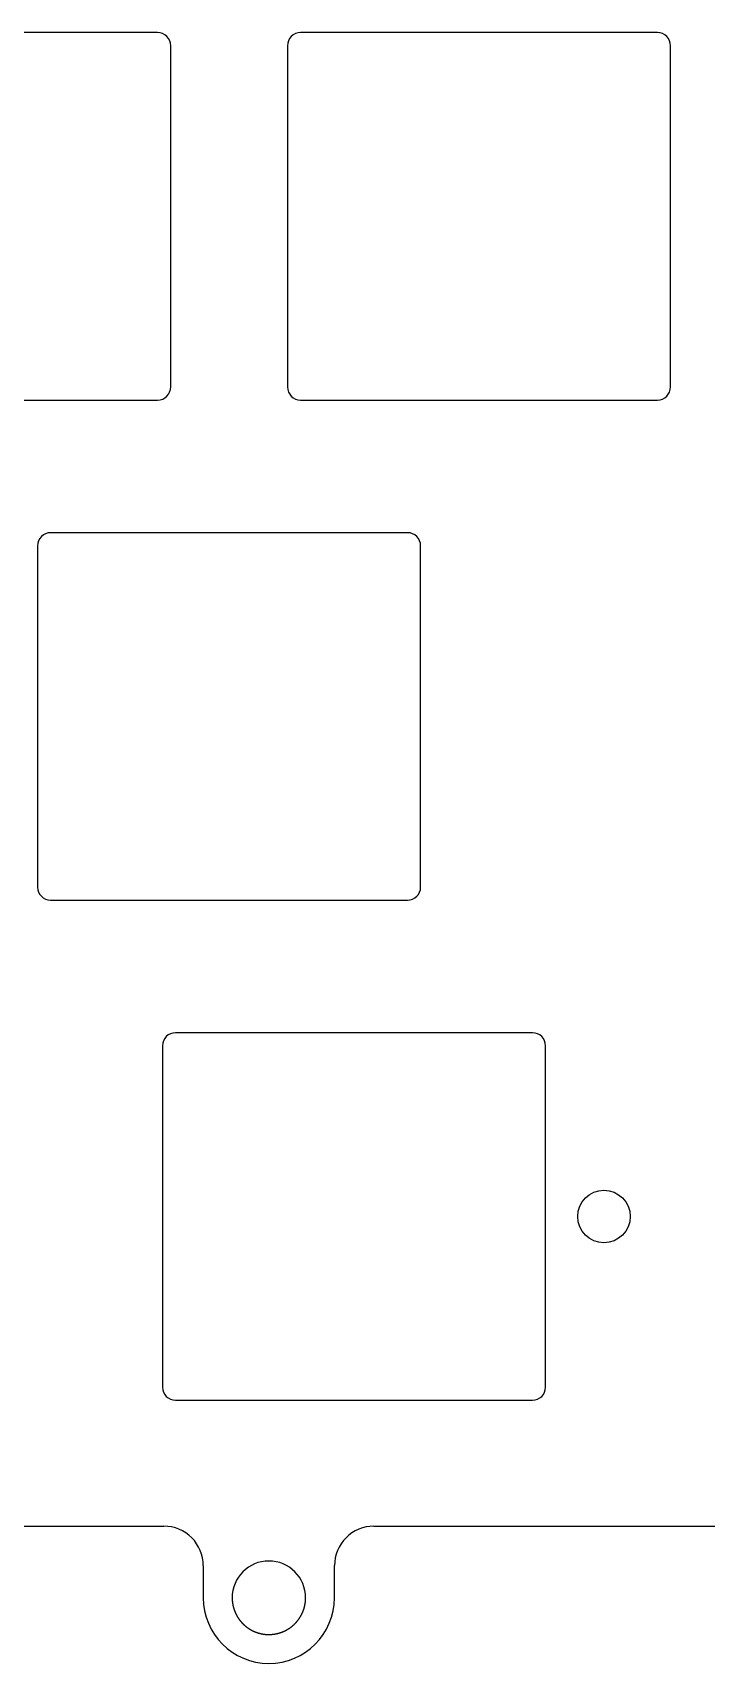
# Model space of a CAD drawing. Header units: millimetres. Extents: x -10 to 277, y -93 to 22.
# Drawn here: x 206.8 to 232.5, y -93.2 to -31.1 of the extents above; entities that cross this region are included whole.
import ezdxf

# ---------------------------------------------------------------- set-up
doc = ezdxf.new("R2010")
doc.units = ezdxf.units.MM
doc.layers.get('0').update_dxf_attribs({"linetype": 'CONTINUOUS'})
doc.layers.add('Edge.Cuts', color=53, linetype='CONTINUOUS', true_color=0xc8a339)

msp = doc.modelspace()

# ---------------------------------------------------------------- linework, layer by layer
msp.add_lwpolyline([(211.775, -82.7, 0.414212391), (212.275, -83.2), (225.875, -83.2, 0.414213562), (226.375, -82.7), (226.375, -69.7, 0.414213562), (225.875, -69.2), (212.275, -69.2, 0.414212391), (211.775, -69.7)], format="xyb", close=True)
msp.add_circle((228.6, -76.2), 1)
at = {"layer": 'Edge.Cuts', "linetype": 'CONTINUOUS'}
for p, q in [((211.5875, -31.1), (197.9875, -31.1)), ((212.0875, -44.6), (212.0875, -31.6)), ((216.5375, -31.6), (216.5375, -44.6)), ((230.6375, -31.1), (217.0375, -31.1)), ((231.1375, -44.6), (231.1375, -31.6)), ((197.9875, -45.1), (211.5875, -45.1)), ((217.0375, -45.1), (230.6375, -45.1)), ((221.1125, -50.15), (207.5125, -50.15)), ((207.0125, -50.65), (207.0125, -63.65)), ((221.6125, -63.65), (221.6125, -50.65)), ((207.5125, -64.15), (221.1125, -64.15)), ((54.8705, -88), (211.8295, -88)), ((219.8295, -88), (270.6, -88)), ((213.3295, -89.5), (213.3295, -90.725023)), ((218.3295, -90.725023), (218.3295, -89.5)), ((214.4295, -90.725023), (214.42951, -90.730399)), ((214.42951, -90.730399), (214.42954, -90.735796)), ((214.42954, -90.735796), (214.429591, -90.741159)), ((214.429591, -90.741159), (214.429661, -90.746542)), ((214.429661, -90.746542), (214.429752, -90.751893)), ((214.429752, -90.751893), (214.429863, -90.757263)), ((214.429863, -90.757263), (214.429993, -90.762601)), ((214.429993, -90.762601), (214.430145, -90.76796)), ((214.430145, -90.76796), (214.430315, -90.773287)), ((214.430315, -90.773287), (214.430506, -90.778633)), ((214.430506, -90.778633), (214.430717, -90.78395)), ((214.430717, -90.78395), (214.430948, -90.789285)), ((214.430948, -90.789285), (214.431198, -90.794592)), ((214.431198, -90.794592), (214.43147, -90.799917)), ((214.43147, -90.799917), (214.43176, -90.805214)), ((214.43176, -90.805214), (214.432071, -90.810528)), ((214.432071, -90.810528), (214.432401, -90.815816)), ((214.432401, -90.815816), (214.432752, -90.821121)), ((214.432752, -90.821121), (214.433122, -90.8264)), ((214.433122, -90.8264), (214.433513, -90.831696)), ((214.433513, -90.831696), (214.433922, -90.836967)), ((214.433922, -90.836967), (214.434353, -90.842254)), ((214.434353, -90.842254), (214.434802, -90.847517)), ((214.434802, -90.847517), (214.435273, -90.852796)), ((214.435273, -90.852796), (214.435762, -90.858052)), ((214.435762, -90.858052), (214.436272, -90.863323)), ((214.436272, -90.863323), (214.436801, -90.868571)), ((214.436801, -90.868571), (214.437351, -90.873834)), ((214.437351, -90.873834), (214.437919, -90.879076)), ((214.437919, -90.879076), (214.43851, -90.884332)), ((214.43851, -90.884332), (214.439117, -90.889566)), ((214.439117, -90.889566), (214.439747, -90.894816)), ((214.439747, -90.894816), (214.440395, -90.900044)), ((214.440395, -90.900044), (214.441065, -90.905287)), ((214.441065, -90.905287), (214.441752, -90.910509)), ((214.441752, -90.910509), (214.442462, -90.915746)), ((214.442462, -90.915746), (214.443189, -90.920962)), ((214.443189, -90.920962), (214.443939, -90.926192)), ((214.443939, -90.926192), (214.444706, -90.931403)), ((214.444706, -90.931403), (214.445495, -90.936628)), ((214.445495, -90.936628), (214.446302, -90.941834)), ((214.446302, -90.941834), (214.447131, -90.947053)), ((214.447131, -90.947053), (214.447978, -90.952253)), ((214.447978, -90.952253), (214.448848, -90.957467)), ((214.448848, -90.957467), (214.449734, -90.962663)), ((214.449734, -90.962663), (214.450644, -90.967872)), ((214.450644, -90.967872), (214.45157, -90.973063)), ((214.45157, -90.973063), (214.45252, -90.978267)), ((214.45252, -90.978267), (214.453486, -90.983454)), ((214.453486, -90.983454), (214.454476, -90.988653)), ((214.454476, -90.988653), (214.455483, -90.993836)), ((214.455483, -90.993836), (214.456512, -90.99903)), ((214.456512, -90.99903), (214.457559, -91.004209)), ((214.457559, -91.004209), (214.458629, -91.0094)), ((214.458629, -91.0094), (214.459716, -91.014575)), ((214.459716, -91.014575), (214.460827, -91.019761)), ((214.460827, -91.019761), (214.461954, -91.024933)), ((214.461954, -91.024933), (214.463105, -91.030115)), ((214.463105, -91.030115), (214.464272, -91.035283)), ((214.464272, -91.035283), (214.465463, -91.040462)), ((214.465463, -91.040462), (214.466672, -91.045627)), ((214.466672, -91.045627), (214.467903, -91.050802)), ((214.467903, -91.050802), (214.469152, -91.055964)), ((214.469152, -91.055964), (214.470424, -91.061136)), ((214.470424, -91.061136), (214.471714, -91.066295)), ((214.471714, -91.066295), (214.473026, -91.071464)), ((214.473026, -91.071464), (214.474357, -91.076619)), ((214.474357, -91.076619), (214.47571, -91.081786)), ((214.47571, -91.081786), (214.477081, -91.086939)), ((214.477081, -91.086939), (214.478476, -91.092102)), ((214.478476, -91.092102), (214.479887, -91.097253)), ((214.479887, -91.097253), (214.481323, -91.102413)), ((214.481323, -91.102413), (214.482776, -91.107562)), ((214.482776, -91.107562), (214.484252, -91.11272)), ((214.484252, -91.11272), (214.4855, -91.117023)), ((214.4855, -91.117023), (214.486993, -91.122108)), ((214.486993, -91.122108), (214.488511, -91.127202)), ((214.488511, -91.127202), (214.490043, -91.132277)), ((214.490043, -91.132277), (214.4916, -91.137361)), ((214.4916, -91.137361), (214.493171, -91.142425)), ((214.493171, -91.142425), (214.494766, -91.147498)), ((214.494766, -91.147498), (214.496376, -91.152551)), ((214.496376, -91.152551), (214.498009, -91.157613)), ((214.498009, -91.157613), (214.499657, -91.162654)), ((214.499657, -91.162654), (214.501329, -91.167703)), ((214.501329, -91.167703), (214.503016, -91.172732)), ((214.503016, -91.172732), (214.504726, -91.177769)), ((214.504726, -91.177769), (214.506451, -91.182785)), ((214.506451, -91.182785), (214.508199, -91.187808)), ((214.508199, -91.187808), (214.509961, -91.192811)), ((214.509961, -91.192811), (214.511748, -91.197821)), ((214.511748, -91.197821), (214.513548, -91.20281)), ((214.513548, -91.20281), (214.515372, -91.207805)), ((214.515372, -91.207805), (214.517209, -91.21278)), ((214.517209, -91.21278), (214.519071, -91.217761)), ((214.519071, -91.217761), (214.520946, -91.222722)), ((214.520946, -91.222722), (214.522845, -91.227688)), ((214.522845, -91.227688), (214.524757, -91.232633)), ((214.524757, -91.232633), (214.526693, -91.237584)), ((214.526693, -91.237584), (214.528643, -91.242514)), ((214.528643, -91.242514), (214.530616, -91.247449)), ((214.530616, -91.247449), (214.532603, -91.252363)), ((214.532603, -91.252363), (214.534613, -91.257282)), ((214.534613, -91.257282), (214.536636, -91.262181)), ((214.536636, -91.262181), (214.538683, -91.267083)), ((214.538683, -91.267083), (214.540743, -91.271965)), ((214.540743, -91.271965), (214.542827, -91.276851)), ((214.542827, -91.276851), (214.544923, -91.281717)), ((214.544923, -91.281717), (214.547043, -91.286586)), ((214.547043, -91.286586), (214.549176, -91.291434)), ((214.549176, -91.291434), (214.551333, -91.296286)), ((214.551333, -91.296286), (214.553502, -91.301117)), ((214.553502, -91.301117), (214.555695, -91.305951)), ((214.555695, -91.305951), (214.5579, -91.310765)), ((214.5579, -91.310765), (214.560129, -91.315581)), ((214.560129, -91.315581), (214.562371, -91.320377)), ((214.562371, -91.320377), (214.564635, -91.325176)), ((217.091715, -91.33073), (217.096242, -91.321201)), ((217.096242, -91.321201), (217.100697, -91.311638)), ((217.100697, -91.311638), (217.105081, -91.30204)), ((217.105081, -91.30204), (217.109392, -91.292407)), ((217.109392, -91.292407), (217.113632, -91.282741)), ((217.113632, -91.282741), (217.117799, -91.273042)), ((217.117799, -91.273042), (217.121894, -91.26331)), ((217.121894, -91.26331), (217.125915, -91.253546)), ((217.125915, -91.253546), (217.129864, -91.243751)), ((217.129864, -91.243751), (217.133739, -91.233925)), ((217.133739, -91.233925), (217.13754, -91.22407)), ((217.13754, -91.22407), (217.141268, -91.214185)), ((217.141268, -91.214185), (217.144921, -91.204271)), ((217.144921, -91.204271), (217.148499, -91.19433)), ((217.148499, -91.19433), (217.152002, -91.184362)), ((217.152002, -91.184362), (217.15543, -91.174369)), ((217.15543, -91.174369), (217.158783, -91.16435)), ((217.158783, -91.16435), (217.16206, -91.154307)), ((217.16206, -91.154307), (217.16526, -91.144242)), ((217.16526, -91.144242), (217.168384, -91.134155)), ((217.168384, -91.134155), (217.171431, -91.124047)), ((217.171431, -91.124047), (217.1735, -91.117023)), ((217.1735, -91.117023), (217.176451, -91.106762)), ((217.176451, -91.106762), (217.179321, -91.096496)), ((217.179321, -91.096496), (217.182109, -91.086227)), ((217.182109, -91.086227), (217.184816, -91.075954)), ((217.184816, -91.075954), (217.187442, -91.065676)), ((217.187442, -91.065676), (217.189987, -91.055393)), ((217.189987, -91.055393), (217.192451, -91.045105)), ((217.192451, -91.045105), (217.194835, -91.034811)), ((217.194835, -91.034811), (217.197138, -91.024512)), ((217.197138, -91.024512), (217.199361, -91.014206)), ((217.199361, -91.014206), (217.201505, -91.003894)), ((217.201505, -91.003894), (217.203568, -90.993576)), ((217.203568, -90.993576), (217.205552, -90.98325)), ((217.205552, -90.98325), (217.207456, -90.972917)), ((217.207456, -90.972917), (217.20928, -90.962576)), ((217.20928, -90.962576), (217.211026, -90.952227)), ((217.211026, -90.952227), (217.212692, -90.941869)), ((217.212692, -90.941869), (217.214279, -90.931503)), ((217.214279, -90.931503), (217.215787, -90.921127)), ((217.215787, -90.921127), (217.217216, -90.910741)), ((217.217216, -90.910741), (217.218567, -90.900345)), ((217.218567, -90.900345), (217.219838, -90.889938)), ((217.219838, -90.889938), (217.221031, -90.879519)), ((217.221031, -90.879519), (217.222146, -90.869089)), ((217.222146, -90.869089), (217.223181, -90.858647)), ((217.223181, -90.858647), (217.224139, -90.848191)), ((217.224139, -90.848191), (217.225017, -90.837722)), ((217.225017, -90.837722), (217.225817, -90.827239)), ((217.225817, -90.827239), (217.226539, -90.816741)), ((217.226539, -90.816741), (217.227182, -90.806228)), ((217.227182, -90.806228), (217.227747, -90.795698)), ((217.227747, -90.795698), (217.228233, -90.785151)), ((217.228233, -90.785151), (217.22864, -90.774586)), ((217.22864, -90.774586), (217.228969, -90.764002)), ((217.228969, -90.764002), (217.229219, -90.753399)), ((217.229219, -90.753399), (217.22939, -90.742774)), ((217.22939, -90.742774), (217.229482, -90.732127)), ((217.229482, -90.732127), (217.2295, -90.725023)), ((214.564635, -91.325176), (214.566913, -91.329954)), ((214.566913, -91.329954), (214.569214, -91.334734)), ((214.569214, -91.334734), (214.571527, -91.339494)), ((214.571527, -91.339494), (214.573863, -91.344255)), ((214.573863, -91.344255), (214.576212, -91.348997)), ((214.576212, -91.348997), (214.578584, -91.35374)), ((214.578584, -91.35374), (214.580969, -91.358463)), ((214.580969, -91.358463), (214.583376, -91.363187)), ((214.583376, -91.363187), (214.585796, -91.367891)), ((214.585796, -91.367891), (214.58824, -91.372596)), ((214.58824, -91.372596), (214.590695, -91.377281)), ((214.590695, -91.377281), (214.593173, -91.381968)), ((214.593173, -91.381968), (214.595664, -91.386634)), ((214.595664, -91.386634), (214.598178, -91.3913)), ((214.598178, -91.3913), (214.600704, -91.395947)), ((214.600704, -91.395947), (214.603253, -91.400594)), ((214.603253, -91.400594), (214.605813, -91.405221)), ((214.605813, -91.405221), (214.608398, -91.409849)), ((214.608398, -91.409849), (214.610993, -91.414457)), ((214.610993, -91.414457), (214.613612, -91.419064)), ((214.613612, -91.419064), (214.616243, -91.423652)), ((214.616243, -91.423652), (214.618897, -91.42824)), ((214.618897, -91.42824), (214.621563, -91.432808)), ((214.621563, -91.432808), (214.624252, -91.437376)), ((214.624252, -91.437376), (214.626952, -91.441924)), ((214.626952, -91.441924), (214.629676, -91.446471)), ((214.629676, -91.446471), (214.632411, -91.451)), ((214.632411, -91.451), (214.63517, -91.455527)), ((214.63517, -91.455527), (214.63794, -91.460035)), ((214.63794, -91.460035), (214.640733, -91.464541)), ((214.640733, -91.464541), (214.643537, -91.469029)), ((214.643537, -91.469029), (214.646365, -91.473515)), ((214.646365, -91.473515), (214.649204, -91.477983)), ((214.649204, -91.477983), (214.652066, -91.482448)), ((214.652066, -91.482448), (214.65494, -91.486895)), ((214.65494, -91.486895), (214.657836, -91.49134)), ((214.657836, -91.49134), (214.660744, -91.495766)), ((214.660744, -91.495766), (214.663675, -91.50019)), ((214.663675, -91.50019), (214.666618, -91.504596)), ((214.666618, -91.504596), (214.669583, -91.508999)), ((214.669583, -91.508999), (214.67256, -91.513384)), ((214.67256, -91.513384), (214.67556, -91.517766)), ((214.67556, -91.517766), (214.678572, -91.52213)), ((214.678572, -91.52213), (214.681606, -91.526492)), ((214.681606, -91.526492), (214.684651, -91.530835)), ((214.684651, -91.530835), (214.68772, -91.535175)), ((214.68772, -91.535175), (214.6908, -91.539497)), ((214.6908, -91.539497), (214.693902, -91.543816)), ((214.693902, -91.543816), (214.697017, -91.548117)), ((214.697017, -91.548117), (214.700154, -91.552416)), ((214.700154, -91.552416), (214.703302, -91.556695)), ((214.703302, -91.556695), (214.706473, -91.560972)), ((214.706473, -91.560972), (214.7095, -91.565023)), ((214.7095, -91.565023), (214.712627, -91.569176)), ((214.712627, -91.569176), (214.715777, -91.573326)), ((214.715777, -91.573326), (214.718944, -91.577464)), ((214.718944, -91.577464), (214.722133, -91.581599)), ((214.722133, -91.581599), (214.725338, -91.585723)), ((214.725338, -91.585723), (214.728566, -91.589842)), ((214.728566, -91.589842), (214.73181, -91.593949)), ((214.73181, -91.593949), (214.735075, -91.598052)), ((214.735075, -91.598052), (214.738357, -91.602142)), ((214.738357, -91.602142), (214.74166, -91.606228)), ((214.74166, -91.606228), (214.744979, -91.610301)), ((214.744979, -91.610301), (214.74832, -91.614368)), ((214.74832, -91.614368), (214.751675, -91.618423)), ((214.751675, -91.618423), (214.755052, -91.622472)), ((214.755052, -91.622472), (214.758443, -91.626507)), ((214.758443, -91.626507), (214.761856, -91.630536)), ((214.761856, -91.630536), (214.765283, -91.634551)), ((214.765283, -91.634551), (214.768732, -91.63856)), ((214.768732, -91.63856), (214.772194, -91.642554)), ((214.772194, -91.642554), (214.775677, -91.646543)), ((214.775677, -91.646543), (214.779174, -91.650516)), ((214.779174, -91.650516), (214.782692, -91.654482)), ((214.782692, -91.654482), (214.786222, -91.658433)), ((214.786222, -91.658433), (214.789774, -91.662377)), ((214.789774, -91.662377), (214.793338, -91.666305)), ((214.793338, -91.666305), (214.796923, -91.670227)), ((214.796923, -91.670227), (214.80052, -91.674131)), ((214.80052, -91.674131), (214.804138, -91.678029)), ((214.804138, -91.678029), (214.807767, -91.68191)), ((214.807767, -91.68191), (214.811417, -91.685783)), ((214.811417, -91.685783), (214.815078, -91.68964)), ((214.815078, -91.68964), (214.81876, -91.693488)), ((214.81876, -91.693488), (214.822453, -91.697319)), ((214.822453, -91.697319), (214.826166, -91.701142)), ((214.826166, -91.701142), (214.829889, -91.704948)), ((214.829889, -91.704948), (214.833633, -91.708745)), ((214.833633, -91.708745), (214.837387, -91.712524)), ((214.837387, -91.712524), (214.841161, -91.716295)), ((214.841161, -91.716295), (214.844945, -91.720047)), ((214.844945, -91.720047), (214.848748, -91.72379)), ((214.848748, -91.72379), (214.852562, -91.727515)), ((214.852562, -91.727515), (214.856395, -91.731232)), ((214.856395, -91.731232), (214.860237, -91.734929)), ((214.860237, -91.734929), (214.864098, -91.738617)), ((214.864098, -91.738617), (214.867969, -91.742286)), ((214.867969, -91.742286), (214.871859, -91.745945)), ((214.871859, -91.745945), (214.875757, -91.749585)), ((214.875757, -91.749585), (214.879675, -91.753216)), ((214.879675, -91.753216), (214.883601, -91.756827)), ((214.883601, -91.756827), (214.887546, -91.760428)), ((214.887546, -91.760428), (214.891499, -91.76401)), ((214.891499, -91.76401), (214.895471, -91.767581)), ((214.895471, -91.767581), (214.899451, -91.771132)), ((214.899451, -91.771132), (214.903449, -91.774674)), ((214.903449, -91.774674), (214.907455, -91.778194)), ((214.907455, -91.778194), (214.911479, -91.781705)), ((214.911479, -91.781705), (214.915511, -91.785195)), ((214.915511, -91.785195), (214.91956, -91.788675)), ((214.91956, -91.788675), (214.923617, -91.792134)), ((214.923617, -91.792134), (214.927692, -91.795582)), ((214.927692, -91.795582), (214.931773, -91.799009)), ((214.931773, -91.799009), (214.935873, -91.802426)), ((214.935873, -91.802426), (214.939979, -91.805822)), ((214.939979, -91.805822), (214.944103, -91.809206)), ((214.944103, -91.809206), (214.948233, -91.81257)), ((214.948233, -91.81257), (214.95238, -91.815922)), ((214.95238, -91.815922), (214.956534, -91.819253)), ((214.956534, -91.819253), (214.960705, -91.822572)), ((214.960705, -91.822572), (214.964882, -91.82587)), ((214.964882, -91.82587), (214.969076, -91.829157)), ((214.969076, -91.829157), (214.973275, -91.832422)), ((214.973275, -91.832422), (214.977492, -91.835675)), ((214.977492, -91.835675), (214.981714, -91.838907)), ((214.981714, -91.838907), (214.985953, -91.842127)), ((214.985953, -91.842127), (214.990197, -91.845325)), ((214.990197, -91.845325), (214.994458, -91.848511)), ((214.994458, -91.848511), (214.998724, -91.851676)), ((214.998724, -91.851676), (215.003007, -91.854828)), ((215.003007, -91.854828), (215.007293, -91.857958)), ((215.007293, -91.857958), (215.011597, -91.861076)), ((215.011597, -91.861076), (215.015905, -91.864172)), ((215.015905, -91.864172), (215.02023, -91.867255)), ((215.02023, -91.867255), (215.024558, -91.870317)), ((215.024558, -91.870317), (215.028904, -91.873365)), ((215.028904, -91.873365), (215.033252, -91.876392)), ((215.033252, -91.876392), (215.037618, -91.879406)), ((215.037618, -91.879406), (215.041986, -91.882398)), ((215.041986, -91.882398), (215.046372, -91.885376)), ((215.046372, -91.885376), (215.05076, -91.888333)), ((215.05076, -91.888333), (215.055165, -91.891277)), ((215.055165, -91.891277), (215.059572, -91.894198)), ((215.059572, -91.894198), (215.063996, -91.897106)), ((215.063996, -91.897106), (215.068423, -91.899992)), ((215.068423, -91.899992), (215.072866, -91.902864)), ((215.072866, -91.902864), (215.077311, -91.905715)), ((215.077311, -91.905715), (215.081773, -91.908551)), ((215.081773, -91.908551), (215.086237, -91.911366)), ((215.086237, -91.911366), (215.090716, -91.914166)), ((215.090716, -91.914166), (215.095199, -91.916945)), ((215.095199, -91.916945), (215.099696, -91.91971)), ((215.099696, -91.91971), (215.104196, -91.922452)), ((215.104196, -91.922452), (215.108712, -91.92518)), ((215.108712, -91.92518), (215.113229, -91.927887)), ((215.113229, -91.927887), (215.117762, -91.930579)), ((215.117762, -91.930579), (215.122297, -91.933249)), ((215.122297, -91.933249), (215.126847, -91.935905)), ((215.126847, -91.935905), (215.131399, -91.938538)), ((215.131399, -91.938538), (215.135966, -91.941157)), ((215.135966, -91.941157), (215.140535, -91.943754)), ((215.140535, -91.943754), (215.145119, -91.946337)), ((216.515877, -91.945215), (216.524995, -91.940035)), ((216.524995, -91.940035), (216.534081, -91.934782)), ((216.534081, -91.934782), (216.543132, -91.929456)), ((216.543132, -91.929456), (216.552149, -91.924059)), ((216.552149, -91.924059), (216.561131, -91.918589)), ((216.561131, -91.918589), (216.570077, -91.913048)), ((216.570077, -91.913048), (216.578987, -91.907435)), ((216.578987, -91.907435), (216.587861, -91.901751)), ((216.587861, -91.901751), (216.596697, -91.895996)), ((216.596697, -91.895996), (216.605495, -91.89017)), ((216.605495, -91.89017), (216.614255, -91.884274)), ((216.614255, -91.884274), (216.622976, -91.878308)), ((216.622976, -91.878308), (216.631657, -91.872273)), ((216.631657, -91.872273), (216.640297, -91.866169)), ((216.640297, -91.866169), (216.648897, -91.859996)), ((216.648897, -91.859996), (216.657455, -91.853754)), ((216.657455, -91.853754), (216.665971, -91.847445)), ((216.665971, -91.847445), (216.674444, -91.841068)), ((216.674444, -91.841068), (216.682873, -91.834625)), ((216.682873, -91.834625), (216.691257, -91.828115)), ((216.691257, -91.828115), (216.699597, -91.821539)), ((216.699597, -91.821539), (216.70789, -91.814898)), ((216.70789, -91.814898), (216.716136, -91.808192)), ((216.716136, -91.808192), (216.724335, -91.801422)), ((216.724335, -91.801422), (216.732485, -91.794588)), ((216.732485, -91.794588), (216.740587, -91.787692)), ((216.740587, -91.787692), (216.748638, -91.780733)), ((216.748638, -91.780733), (216.756638, -91.773713)), ((216.756638, -91.773713), (216.764586, -91.766633)), ((216.764586, -91.766633), (216.772482, -91.759492)), ((216.772482, -91.759492), (216.780325, -91.752292)), ((216.780325, -91.752292), (216.788112, -91.745034)), ((216.788112, -91.745034), (216.795845, -91.737718)), ((216.795845, -91.737718), (216.803521, -91.730346)), ((216.803521, -91.730346), (216.81114, -91.722918)), ((216.81114, -91.722918), (216.818701, -91.715436)), ((216.818701, -91.715436), (216.826202, -91.7079)), ((216.826202, -91.7079), (216.833644, -91.700311)), ((216.833644, -91.700311), (216.841024, -91.692671)), ((216.841024, -91.692671), (216.848342, -91.68498)), ((216.848342, -91.68498), (216.855597, -91.67724)), ((216.855597, -91.67724), (216.862788, -91.669451)), ((216.862788, -91.669451), (216.869914, -91.661616)), ((216.869914, -91.661616), (216.876973, -91.653735)), ((216.876973, -91.653735), (216.883965, -91.645809)), ((216.883965, -91.645809), (216.890889, -91.637841)), ((216.890889, -91.637841), (216.897743, -91.62983)), ((216.897743, -91.62983), (216.904527, -91.62178)), ((216.904527, -91.62178), (216.911239, -91.61369)), ((216.911239, -91.61369), (216.917879, -91.605563)), ((216.917879, -91.605563), (216.924445, -91.5974)), ((216.924445, -91.5974), (216.930936, -91.589203)), ((216.930936, -91.589203), (216.937352, -91.580973)), ((216.937352, -91.580973), (216.943691, -91.572711)), ((216.943691, -91.572711), (216.9495, -91.565023)), ((216.9495, -91.565023), (216.95583, -91.556516)), ((216.95583, -91.556516), (216.962092, -91.547968)), ((216.962092, -91.547968), (216.968286, -91.539377)), ((216.968286, -91.539377), (216.974411, -91.530746)), ((216.974411, -91.530746), (216.980468, -91.522073)), ((216.980468, -91.522073), (216.986457, -91.513359)), ((216.986457, -91.513359), (216.992377, -91.504603)), ((216.992377, -91.504603), (216.998228, -91.495807)), ((216.998228, -91.495807), (217.004011, -91.486971)), ((217.004011, -91.486971), (217.009725, -91.478093)), ((217.009725, -91.478093), (217.015371, -91.469176)), ((217.015371, -91.469176), (217.020947, -91.460218)), ((217.020947, -91.460218), (217.026455, -91.45122)), ((217.026455, -91.45122), (217.031893, -91.442183)), ((217.031893, -91.442183), (217.037262, -91.433106)), ((217.037262, -91.433106), (217.042562, -91.423989)), ((217.042562, -91.423989), (217.047793, -91.414834)), ((217.047793, -91.414834), (217.052953, -91.40564)), ((217.052953, -91.40564), (217.058045, -91.396408)), ((217.058045, -91.396408), (217.063066, -91.387137)), ((217.063066, -91.387137), (217.068017, -91.377828)), ((217.068017, -91.377828), (217.072898, -91.368482)), ((217.072898, -91.368482), (217.077708, -91.359099)), ((217.077708, -91.359099), (217.082448, -91.349679)), ((217.082448, -91.349679), (217.087117, -91.340222)), ((217.087117, -91.340222), (217.091715, -91.33073)), ((215.145119, -91.946337), (215.149704, -91.948897)), ((215.149704, -91.948897), (215.154305, -91.951443)), ((215.154305, -91.951443), (215.158907, -91.953966)), ((215.158907, -91.953966), (215.163523, -91.956475)), ((215.163523, -91.956475), (215.170676, -91.960317)), ((215.170676, -91.960317), (215.17532, -91.962782)), ((215.17532, -91.962782), (215.179977, -91.965232)), ((215.179977, -91.965232), (215.184646, -91.967665)), ((215.184646, -91.967665), (215.189328, -91.970083)), ((215.189328, -91.970083), (215.19402, -91.972483)), ((215.19402, -91.972483), (215.198726, -91.974868)), ((215.198726, -91.974868), (215.203442, -91.977236)), ((215.203442, -91.977236), (215.208171, -91.979587)), ((215.208171, -91.979587), (215.21291, -91.981921)), ((215.21291, -91.981921), (215.217662, -91.98424)), ((215.217662, -91.98424), (215.222422, -91.98654)), ((215.222422, -91.98654), (215.227196, -91.988824)), ((215.227196, -91.988824), (215.231978, -91.99109)), ((215.231978, -91.99109), (215.236772, -91.99334)), ((215.236772, -91.99334), (215.241575, -91.995572)), ((215.241575, -91.995572), (215.24639, -91.997787)), ((215.24639, -91.997787), (215.251212, -91.999983)), ((215.251212, -91.999983), (215.256047, -92.002163)), ((215.256047, -92.002163), (215.260888, -92.004325)), ((215.260888, -92.004325), (215.265742, -92.00647)), ((215.265742, -92.00647), (215.270602, -92.008595)), ((215.270602, -92.008595), (215.275474, -92.010704)), ((215.275474, -92.010704), (215.280352, -92.012794)), ((215.280352, -92.012794), (215.285241, -92.014867)), ((215.285241, -92.014867), (215.290136, -92.016921)), ((215.290136, -92.016921), (215.295043, -92.018958)), ((215.295043, -92.018958), (215.299954, -92.020975)), ((215.299954, -92.020975), (215.304877, -92.022975)), ((215.304877, -92.022975), (215.309804, -92.024955)), ((215.309804, -92.024955), (215.314743, -92.026918)), ((215.314743, -92.026918), (215.319685, -92.028862)), ((215.319685, -92.028862), (215.324638, -92.030787)), ((215.324638, -92.030787), (215.329595, -92.032693)), ((215.329595, -92.032693), (215.334563, -92.034582)), ((215.334563, -92.034582), (215.339533, -92.03645)), ((215.339533, -92.03645), (215.344514, -92.038301)), ((215.344514, -92.038301), (215.349498, -92.040131)), ((215.349498, -92.040131), (215.354492, -92.041944)), ((215.354492, -92.041944), (215.359488, -92.043737)), ((215.359488, -92.043737), (215.364494, -92.045511)), ((215.364494, -92.045511), (215.369502, -92.047265)), ((215.369502, -92.047265), (215.37452, -92.049001)), ((215.37452, -92.049001), (215.379539, -92.050717)), ((215.379539, -92.050717), (215.384568, -92.052415)), ((215.384568, -92.052415), (215.389598, -92.054091)), ((215.389598, -92.054091), (215.394637, -92.05575)), ((215.394637, -92.05575), (215.399677, -92.057388)), ((215.399677, -92.057388), (215.404726, -92.059008)), ((215.404726, -92.059008), (215.409775, -92.060607)), ((215.409775, -92.060607), (215.414833, -92.062188)), ((215.414833, -92.062188), (215.41989, -92.063747)), ((215.41989, -92.063747), (215.424957, -92.065289)), ((215.424957, -92.065289), (215.430023, -92.066809)), ((215.430023, -92.066809), (215.435097, -92.068311)), ((215.435097, -92.068311), (215.44017, -92.069791)), ((215.44017, -92.069791), (215.445252, -92.071254)), ((215.445252, -92.071254), (215.450332, -92.072695)), ((215.450332, -92.072695), (215.455421, -92.074117)), ((215.455421, -92.074117), (215.460507, -92.075518)), ((215.460507, -92.075518), (215.465602, -92.076901)), ((215.465602, -92.076901), (215.470694, -92.078262)), ((215.470694, -92.078262), (215.475795, -92.079605)), ((215.475795, -92.079605), (215.484884, -92.081946)), ((215.484884, -92.081946), (215.495077, -92.084493)), ((215.495077, -92.084493), (215.505303, -92.086967)), ((215.505303, -92.086967), (215.515561, -92.089365)), ((215.515561, -92.089365), (215.525849, -92.091688)), ((215.525849, -92.091688), (215.536165, -92.093936)), ((215.536165, -92.093936), (215.546509, -92.096108)), ((215.546509, -92.096108), (215.556878, -92.098204)), ((215.556878, -92.098204), (215.562072, -92.099223)), ((215.562072, -92.099223), (215.567272, -92.100222)), ((215.567272, -92.100222), (215.572477, -92.101203)), ((215.572477, -92.101203), (215.577688, -92.102164)), ((215.577688, -92.102164), (215.582904, -92.103106)), ((215.582904, -92.103106), (215.588126, -92.104028)), ((215.588126, -92.104028), (215.593352, -92.104931)), ((215.593352, -92.104931), (215.598583, -92.105814)), ((215.598583, -92.105814), (215.603819, -92.106678)), ((215.603819, -92.106678), (215.609059, -92.107523)), ((215.609059, -92.107523), (215.614303, -92.108348)), ((215.614303, -92.108348), (215.619551, -92.109153)), ((215.619551, -92.109153), (215.624803, -92.109938)), ((215.624803, -92.109938), (215.630059, -92.110704)), ((215.630059, -92.110704), (215.635318, -92.11145)), ((215.635318, -92.11145), (215.64058, -92.112177)), ((215.64058, -92.112177), (215.645845, -92.112883)), ((215.645845, -92.112883), (215.651114, -92.11357)), ((215.651114, -92.11357), (215.656384, -92.114237)), ((215.656384, -92.114237), (215.661658, -92.114884)), ((215.661658, -92.114884), (215.666933, -92.115511)), ((215.666933, -92.115511), (215.672212, -92.116119)), ((215.672212, -92.116119), (215.677491, -92.116706)), ((215.677491, -92.116706), (215.682773, -92.117273)), ((215.682773, -92.117273), (215.688055, -92.117821)), ((215.688055, -92.117821), (215.69334, -92.118349)), ((215.69334, -92.118349), (215.698625, -92.118856)), ((215.698625, -92.118856), (215.703913, -92.119344)), ((215.703913, -92.119344), (215.709199, -92.119811)), ((215.709199, -92.119811), (215.714488, -92.120259)), ((215.714488, -92.120259), (215.719776, -92.120686)), ((215.719776, -92.120686), (215.725066, -92.121093)), ((215.725066, -92.121093), (215.730353, -92.121481)), ((215.730353, -92.121481), (215.735643, -92.121848)), ((215.735643, -92.121848), (215.740931, -92.122195)), ((215.740931, -92.122195), (215.74622, -92.122522)), ((215.74622, -92.122522), (215.751506, -92.122829)), ((215.751506, -92.122829), (215.756794, -92.123116)), ((215.756794, -92.123116), (215.762078, -92.123383)), ((215.762078, -92.123383), (215.767364, -92.123629)), ((215.767364, -92.123629), (215.772646, -92.123856)), ((215.772646, -92.123856), (215.777929, -92.124062)), ((215.777929, -92.124062), (215.783207, -92.124249)), ((215.783207, -92.124249), (215.788486, -92.124415)), ((215.788486, -92.124415), (215.793761, -92.124561)), ((215.793761, -92.124561), (215.799036, -92.124687)), ((215.799036, -92.124687), (215.804306, -92.124793)), ((215.804306, -92.124793), (215.809576, -92.124879)), ((215.809576, -92.124879), (215.814841, -92.124945)), ((215.814841, -92.124945), (215.820106, -92.124991)), ((215.820106, -92.124991), (215.8295, -92.125023)), ((215.8295, -92.125023), (215.840005, -92.124983)), ((215.840005, -92.124983), (215.850522, -92.124863)), ((215.850522, -92.124863), (215.86105, -92.124663)), ((215.86105, -92.124663), (215.871588, -92.124383)), ((215.871588, -92.124383), (215.882135, -92.124022)), ((215.882135, -92.124022), (215.892689, -92.123582)), ((215.892689, -92.123582), (215.903249, -92.123061)), ((215.903249, -92.123061), (215.913813, -92.12246)), ((215.913813, -92.12246), (215.92438, -92.121778)), ((215.92438, -92.121778), (215.934949, -92.121017)), ((215.934949, -92.121017), (215.945518, -92.120175)), ((215.945518, -92.120175), (215.956085, -92.119253)), ((215.956085, -92.119253), (215.966649, -92.118251)), ((215.966649, -92.118251), (215.97721, -92.117169)), ((215.97721, -92.117169), (215.987764, -92.116008)), ((215.987764, -92.116008), (215.998311, -92.114767)), ((215.998311, -92.114767), (216.00885, -92.113446)), ((216.00885, -92.113446), (216.019378, -92.112046)), ((216.019378, -92.112046), (216.029894, -92.110567)), ((216.029894, -92.110567), (216.040397, -92.109009)), ((216.040397, -92.109009), (216.050885, -92.107372)), ((216.050885, -92.107372), (216.061357, -92.105657)), ((216.061357, -92.105657), (216.066587, -92.10477)), ((216.066587, -92.10477), (216.071812, -92.103864)), ((216.071812, -92.103864), (216.077032, -92.102938)), ((216.077032, -92.102938), (216.082247, -92.101993)), ((216.082247, -92.101993), (216.087456, -92.101028)), ((216.087456, -92.101028), (216.092661, -92.100044)), ((216.092661, -92.100044), (216.09786, -92.099041)), ((216.09786, -92.099041), (216.103053, -92.098019)), ((216.103053, -92.098019), (216.10824, -92.096977)), ((216.10824, -92.096977), (216.113421, -92.095916)), ((216.113421, -92.095916), (216.118595, -92.094836)), ((216.118595, -92.094836), (216.123764, -92.093737)), ((216.123764, -92.093737), (216.128925, -92.092619)), ((216.128925, -92.092619), (216.13408, -92.091482)), ((216.13408, -92.091482), (216.139227, -92.090326)), ((216.139227, -92.090326), (216.144367, -92.089151)), ((216.144367, -92.089151), (216.1495, -92.087958)), ((216.1495, -92.087958), (216.154626, -92.086745)), ((216.154626, -92.086745), (216.159742, -92.085514)), ((216.159742, -92.085514), (216.164852, -92.084264)), ((216.164852, -92.084264), (216.174115, -92.081946)), ((216.174115, -92.081946), (216.184296, -92.079319)), ((216.184296, -92.079319), (216.194467, -92.076612)), ((216.194467, -92.076612), (216.204627, -92.073826)), ((216.204627, -92.073826), (216.214775, -92.070959)), ((216.214775, -92.070959), (216.224909, -92.068014)), ((216.224909, -92.068014), (216.235029, -92.06499)), ((216.235029, -92.06499), (216.245133, -92.061887)), ((216.245133, -92.061887), (216.255221, -92.058706)), ((216.255221, -92.058706), (216.26529, -92.055446)), ((216.26529, -92.055446), (216.27534, -92.052109)), ((216.27534, -92.052109), (216.285369, -92.048695)), ((216.285369, -92.048695), (216.295377, -92.045204)), ((216.295377, -92.045204), (216.305361, -92.041636)), ((216.305361, -92.041636), (216.315321, -92.037992)), ((216.315321, -92.037992), (216.325256, -92.034272)), ((216.325256, -92.034272), (216.335163, -92.030477)), ((216.335163, -92.030477), (216.345043, -92.026607)), ((216.345043, -92.026607), (216.354893, -92.022663)), ((216.354893, -92.022663), (216.364711, -92.018646)), ((216.364711, -92.018646), (216.374498, -92.014555)), ((216.374498, -92.014555), (216.384251, -92.010392)), ((216.384251, -92.010392), (216.393969, -92.006156)), ((216.393969, -92.006156), (216.403651, -92.00185)), ((216.403651, -92.00185), (216.413295, -91.997473)), ((216.413295, -91.997473), (216.4229, -91.993025)), ((216.4229, -91.993025), (216.432465, -91.988509)), ((216.432465, -91.988509), (216.441988, -91.983924)), ((216.441988, -91.983924), (216.451467, -91.979271)), ((216.451467, -91.979271), (216.460902, -91.974551)), ((216.460902, -91.974551), (216.470291, -91.969764)), ((216.470291, -91.969764), (216.479632, -91.964912)), ((216.479632, -91.964912), (216.488323, -91.960317)), ((216.488323, -91.960317), (216.49754, -91.955356)), ((216.49754, -91.955356), (216.506724, -91.950322)), ((216.506724, -91.950322), (216.515877, -91.945215))]:
    msp.add_line(p, q, dxfattribs=at)
at = {"layer": 'Edge.Cuts'}
for centre, radius, start, end in [((211.587538, -31.599956), 0.499956, -0.00504241, 90.00435486), ((217.037538, -31.599956), 0.500038, -269.99564514, -179.99495835), ((230.637538, -31.599956), 0.499956, -0.00504241, 90.00435486), ((211.587538, -44.599956), 0.499962, -90.0043541, -0.00504241), ((217.037538, -44.599956), 0.500044, -179.99495835, -90.0043541), ((230.637538, -44.599956), 0.499962, -90.0043541, -0.00504241), ((207.512538, -50.649956), 0.500038, -269.99564514, -179.99495835), ((221.112538, -50.649956), 0.499956, -0.00504241, 90.00435486), ((207.512538, -63.649956), 0.500044, -179.99495835, -90.0043541), ((221.112538, -63.649956), 0.499962, -90.0043541, -0.00504241), ((211.829501, -89.499999), 1.499999, -0.0000382, 90.0000382), ((219.829497, -89.499997), 1.499997, -270.00011459, -179.99988541), ((215.8295, -90.725023), 1.4, 0, 180), ((215.8295, -90.725023), 2.5, -180, 0)]:
    msp.add_arc(centre, radius, start, end, dxfattribs=at)

doc.saveas('drawing.dxf')
